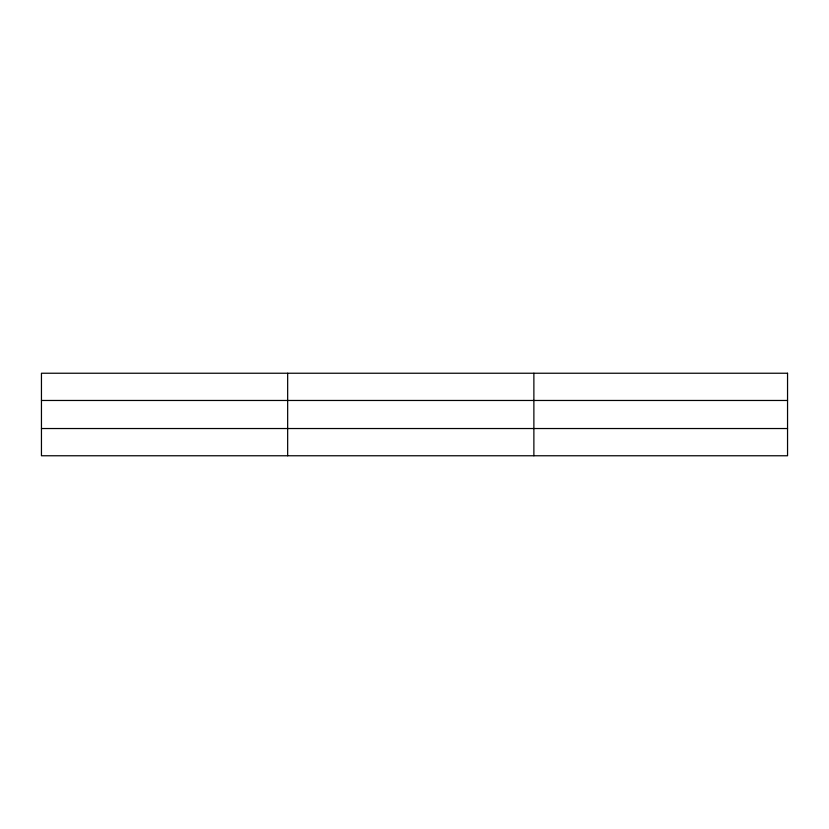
<?xml version="1.0" encoding="UTF-8"?>
<svg xmlns="http://www.w3.org/2000/svg" width="829" height="829" viewBox="0 0 829 829"><rect width="100%" height="100%" fill="white"/><g stroke="black" fill="none" stroke-linecap="round" stroke-linejoin="round"><path stroke-width="1.24" d="M287.663 455.763L287.663 373.237M533.876 455.763L533.876 373.237M41.45 400.469L787.55 400.469M41.45 428.531L787.55 428.531M787.55 373.237L787.55 455.763L41.45 455.763L41.45 373.237L787.55 373.237"/></g></svg>
